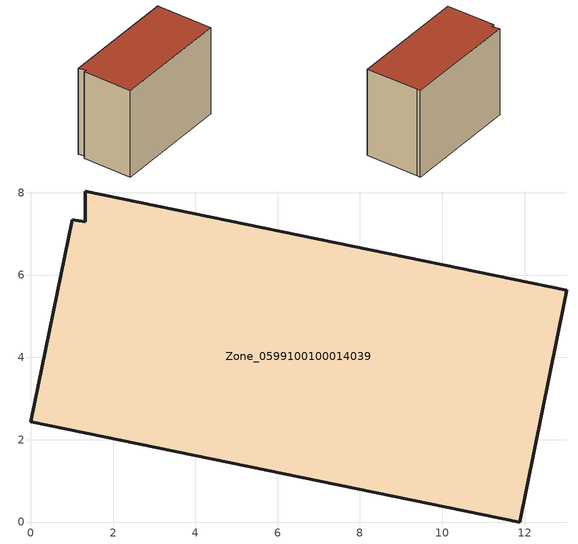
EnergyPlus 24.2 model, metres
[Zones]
Zone_0599100100014039
 floor ground (C_G): 12.96,5.32 11.88,0 0,2.44 1.01,7.34 1.33,7.29 1.33,8.04 13.03,5.64 z0
 wall outside (C_F): 0,2.44 11.88,0 12.96,5.32 13.03,5.64 1.33,8.04 1.33,7.29 1.01,7.34 0,2.44 z0:9.26
 roof outside (C_R): 11.88,0 12.96,5.32 13.03,5.64 1.33,8.04 1.33,7.29 1.01,7.34 0,2.44 z9.26
[BUILDING]
Pand.0599100100014039: North Axis=0; Terrain=City; Loads Convergence Tolerance Value=0.04; Temperature Convergence Tolerance Value=0.4; Solar Distribution=FullExterior; Maximum Number of Warmup Days=25; Minimum Number of Warmup Days=1
[Site:Location]
Rotterdam.The.Hague.AP_ZH_NLD Design_Conditions: Latitude=51.96; Longitude=4.45; Time Zone=1; Elevation=-4.5
[SITE:GROUNDTEMPERATURE:BUILDINGSURFACE]
18, 18, 18, 18, 18, 18, 18, 18, 18, 18, 18, 18
[MATERIAL] Thermal Absorptance=0.9; Solar Absorptance=0.7; Visible Absorptance=0.7
Name | Roughness | Thickness | Conductivity | Density | Specific Heat
G.TC.2015-2018 | MediumSmooth | 0.15 | 0.0428571 | 540 | 1210
F.TC.2015-2018 | Rough | 0.3 | 0.0666667 | 1920 | 840
R.TC.2015-2018 | MediumRough | 0.2 | 0.0333333 | 1500 | 1000
[CONSTRUCTION]
C_G: G.TC.2015-2018
C_F: F.TC.2015-2018
C_R: R.TC.2015-2018
[ZONE]
Zone_0599100100014039: Type=1; Multiplier=1; Ceiling Height=Autocalculate; Volume=Autocalculate; Floor Area=autocalculate; Part of Total Floor Area=Yes
[ZONEINFILTRATION:DESIGNFLOWRATE]
Infil_Zone_0599100100014039: Zone or ZoneList or Space or SpaceList=Zone_0599100100014039; Schedule=AlwaysOn; Design Flow Rate Calculation Method=Flow/Area; Flow Rate per Floor Area=0.0015; Constant Term Coefficient=1; Temperature Term Coefficient=0; Velocity Term Coefficient=0; Velocity Squared Term Coefficient=0
[HVACTEMPLATE:ZONE:IDEALLOADSAIRSYSTEM]
Zone_0599100100014039: Maximum Heating Supply Air Temperature=50; Minimum Cooling Supply Air Temperature=13; Maximum Heating Supply Air Humidity Ratio=0.0156; Minimum Cooling Supply Air Humidity Ratio=0.0077; Heating Limit=NoLimit; Cooling Limit=NoLimit; Dehumidification Control Type=ConstantSensibleHeatRatio; Cooling Sensible Heat Ratio=0.7; Dehumidification Setpoint=60; Humidification Control Type=None; Humidification Setpoint=30; Outdoor Air Method=None; Outdoor Air Flow Rate per Person=0.00944; Outdoor Air Flow Rate per Zone Floor Area=0; Outdoor Air Flow Rate per Zone=0; Demand Controlled Ventilation Type=None; Outdoor Air Economizer Type=NoEconomizer; Heat Recovery Type=None; Sensible Heat Recovery Effectiveness=0.7; Latent Heat Recovery Effectiveness=0.65
[ZONECONTROL:THERMOSTAT]
ThermostatControl_Zone_0599100100014039: Zone or ZoneList=Zone_0599100100014039; Control Type Schedule=DualSetpointControlType; Control 1=Thermostat_Zone_0599100100014039; Temperature Difference Between Cutout And Setpoint=0
[THERMOSTATSETPOINT:DUALSETPOINT]
Thermostat_Zone_0599100100014039: Heating Setpoint Temperature Schedule=HeatingSetpoint_Zone_0599100100014039; Cooling Setpoint Temperature Schedule=CoolingSetpoint_Zone_0599100100014039
[SCHEDULE:COMPACT]
HeatingSetpoint_Zone_0599100100014039: Through: 12/31, For: AllDays, Until: 24:00, 21
CoolingSetpoint_Zone_0599100100014039: Through: 12/31, For: AllDays, Until: 24:00, 24
DualSetpointControlType: Through: 12/31, For: AllDays, Until: 24:00, 4
AlwaysOn: Through: 12/31, For: AllDays, Until: 24:00, 1
